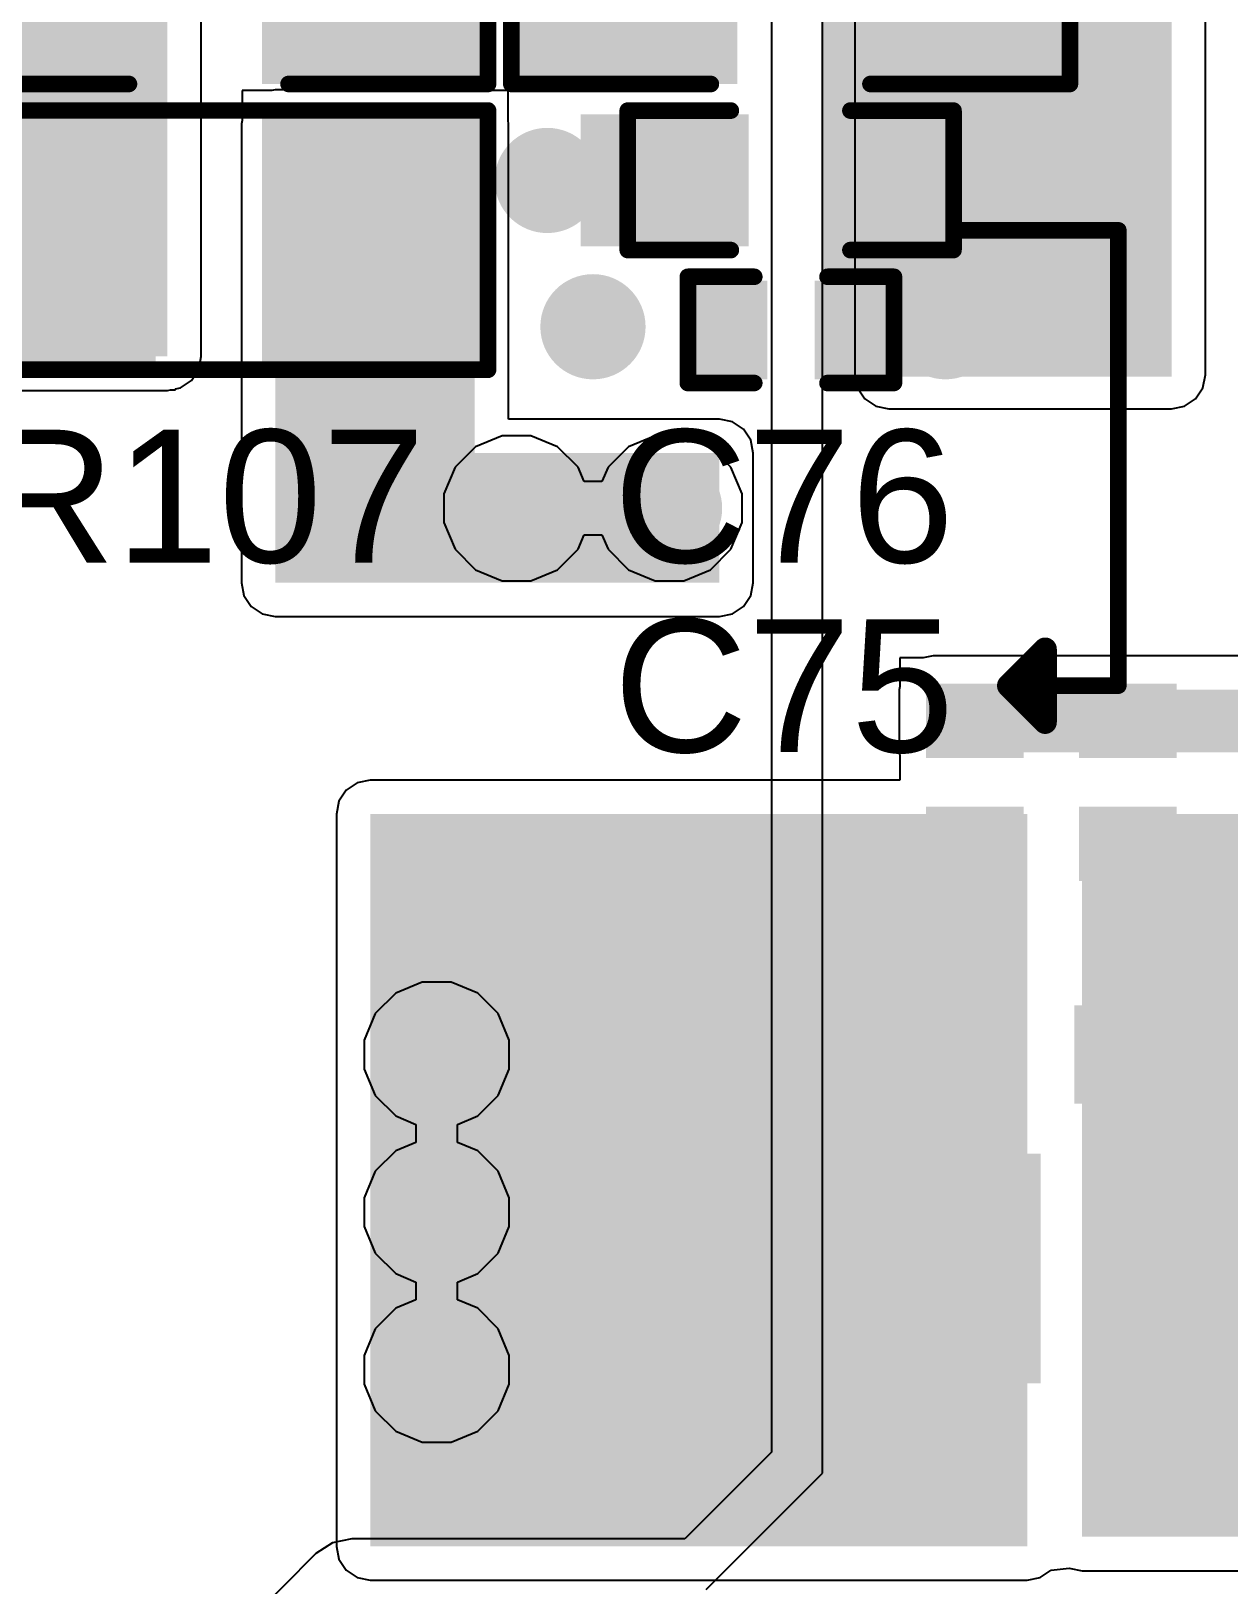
# Model space of a CAD drawing. Header units: millimetres. Extents: x 0 to 172, y 0 to 138.
# Drawn here: x 110.54 to 119.69, y 74.08 to 85.95 of the extents above; entities that cross this region are included whole.
import ezdxf

# ---------------------------------------------------------------- set-up
doc = ezdxf.new("R2010")
doc.units = ezdxf.units.MM
for name, color, linetype in [('BottomLayer', 5, 'Continuous'), ('BottomPaste', 16, 'Continuous'), ('BottomSolder', 6, 'Continuous'), ('TopLayer', 1, 'Continuous'), ('TopOverlay', 2, 'Continuous'), ('TopPaste', 8, 'Continuous'), ('TopSolder', 216, 'Continuous'), ('ViaHoleLayer', 16, 'Continuous')]:
    doc.layers.add(name, color=color, linetype=linetype)
doc.styles.add('Arial', font='', dxfattribs={"height": 0.2})
doc.styles.get('Arial').set_extended_font_data('Arial')

# ---------------------------------------------------------------- blocks, each defined once
blk = doc.blocks.new('SOIC_8_B_15')
at = {"layer": 'BottomLayer'}
for points in [[(-3.475, 1.605), (-3.475, 2.205), (-1.925, 2.205), (-1.925, 1.605)], [(1.925, 1.605), (1.925, 2.205), (3.475, 2.205), (3.475, 1.605)], [(-3.475, 0.335), (-3.475, 0.935), (-1.925, 0.935), (-1.925, 0.335)], [(1.925, 0.335), (1.925, 0.935), (3.475, 0.935), (3.475, 0.335)], [(-3.475, -0.935), (-3.475, -0.335), (-1.925, -0.335), (-1.925, -0.935)], [(1.925, -0.935), (1.925, -0.335), (3.475, -0.335), (3.475, -0.935)], [(-3.475, -2.205), (-3.475, -1.605), (-1.925, -1.605), (-1.925, -2.205)], [(1.925, -2.205), (1.925, -1.605), (3.475, -1.605), (3.475, -2.205)]]:
    blk.add_hatch(color=5, dxfattribs=at).paths.add_polyline_path(points)
at = {"layer": 'BottomPaste'}
for points in [[(-3.475, 1.605), (-3.475, 2.205), (-1.925, 2.205), (-1.925, 1.605)], [(1.925, 1.605), (1.925, 2.205), (3.475, 2.205), (3.475, 1.605)], [(-3.475, 0.335), (-3.475, 0.935), (-1.925, 0.935), (-1.925, 0.335)], [(1.925, 0.335), (1.925, 0.935), (3.475, 0.935), (3.475, 0.335)], [(-3.475, -0.935), (-3.475, -0.335), (-1.925, -0.335), (-1.925, -0.935)], [(1.925, -0.935), (1.925, -0.335), (3.475, -0.335), (3.475, -0.935)], [(-3.475, -2.205), (-3.475, -1.605), (-1.925, -1.605), (-1.925, -2.205)], [(1.925, -2.205), (1.925, -1.605), (3.475, -1.605), (3.475, -2.205)]]:
    blk.add_hatch(color=16, dxfattribs=at).paths.add_polyline_path(points)
at = {"layer": 'BottomSolder'}
for points in [[(-3.577, 1.503), (-3.577, 2.307), (-1.823, 2.307), (-1.823, 1.503)], [(1.823, 1.503), (1.823, 2.307), (3.577, 2.307), (3.577, 1.503)], [(-3.577, 0.233), (-3.577, 1.037), (-1.823, 1.037), (-1.823, 0.233)], [(1.823, 0.233), (1.823, 1.037), (3.577, 1.037), (3.577, 0.233)], [(-3.577, -1.037), (-3.577, -0.233), (-1.823, -0.233), (-1.823, -1.037)], [(1.823, -1.037), (1.823, -0.233), (3.577, -0.233), (3.577, -1.037)], [(-3.577, -2.307), (-3.577, -1.503), (-1.823, -1.503), (-1.823, -2.307)], [(1.823, -2.307), (1.823, -1.503), (3.577, -1.503), (3.577, -2.307)]]:
    blk.add_hatch(color=6, dxfattribs=at).paths.add_polyline_path(points)
blk = doc.blocks.new('R___1206_122')
at = {"layer": 'TopLayer'}
for points in [[(-2.032, 0.889), (-0.508, 0.889), (-0.508, -0.889), (-2.032, -0.889)], [(0.508, 0.889), (2.032, 0.889), (2.032, -0.889), (0.508, -0.889)]]:
    blk.add_hatch(color=1, dxfattribs=at).paths.add_polyline_path(points)
at = {"layer": 'TopPaste'}
for points in [[(-2.032, 0.889), (-0.508, 0.889), (-0.508, -0.889), (-2.032, -0.889)], [(0.508, 0.889), (2.032, 0.889), (2.032, -0.889), (0.508, -0.889)]]:
    blk.add_hatch(color=8, dxfattribs=at).paths.add_polyline_path(points)
at = {"layer": 'TopSolder'}
for points in [[(-2.1336, 0.9906), (-0.4064, 0.9906), (-0.4064, -0.9906), (-2.1336, -0.9906)], [(0.4064, 0.9906), (2.1336, 0.9906), (2.1336, -0.9906), (0.4064, -0.9906)]]:
    blk.add_hatch(color=216, dxfattribs=at).paths.add_polyline_path(points)
at = {"layer": 'TopOverlay', "const_width": 0.127}
for points in [[(-2.1336, 0.9906), (-2.1336, -0.9906)], [(2.1336, 0.9906), (-2.1336, 0.9906)], [(2.1336, 0.9906), (2.1336, -0.9906)], [(2.1336, -0.9906), (-2.1336, -0.9906)]]:
    blk.add_lwpolyline(points, dxfattribs=at)
at = {"layer": 'TopOverlay', "const_width": 0.0635}
for points in [[(-2.16535, 0.9906, 1), (-2.10185, 0.9906, 1)], [(-2.16535, 0.9906, 1), (-2.10185, 0.9906, 1)], [(2.10185, 0.9906, 1), (2.16535, 0.9906, 1)], [(2.10185, 0.9906, 1), (2.16535, 0.9906, 1)], [(-2.16535, -0.9906, 1), (-2.10185, -0.9906, 1)], [(-2.16535, -0.9906, 1), (-2.10185, -0.9906, 1)], [(2.10185, -0.9906, 1), (2.16535, -0.9906, 1)], [(2.10185, -0.9906, 1), (2.16535, -0.9906, 1)]]:
    blk.add_lwpolyline(points, format="xyb", close=True, dxfattribs=at)
blk = doc.blocks.new('R___0402_B_166')
at = {"layer": 'BottomLayer'}
for points in [[(-0.241, 0.318), (-0.241, -0.318), (-0.699, -0.318), (-0.699, 0.318)], [(0.699, 0.318), (0.699, -0.318), (0.241, -0.318), (0.241, 0.318)]]:
    blk.add_hatch(color=5, dxfattribs=at).paths.add_polyline_path(points)
at = {"layer": 'BottomPaste'}
for points in [[(-0.241, 0.318), (-0.241, -0.318), (-0.699, -0.318), (-0.699, 0.318)], [(0.699, 0.318), (0.699, -0.318), (0.241, -0.318), (0.241, 0.318)]]:
    blk.add_hatch(color=16, dxfattribs=at).paths.add_polyline_path(points)
at = {"layer": 'BottomSolder'}
for points in [[(-0.186, 0.373), (-0.186, -0.373), (-0.754, -0.373), (-0.754, 0.373)], [(0.754, 0.373), (0.754, -0.373), (0.186, -0.373), (0.186, 0.373)]]:
    blk.add_hatch(color=6, dxfattribs=at).paths.add_polyline_path(points)
blk = doc.blocks.new('R___0402_B_168')
at = {"layer": 'BottomLayer'}
for points in [[(-0.241, 0.318), (-0.241, -0.318), (-0.699, -0.318), (-0.699, 0.318)], [(0.699, 0.318), (0.699, -0.318), (0.241, -0.318), (0.241, 0.318)]]:
    blk.add_hatch(color=5, dxfattribs=at).paths.add_polyline_path(points)
at = {"layer": 'BottomPaste'}
for points in [[(-0.241, 0.318), (-0.241, -0.318), (-0.699, -0.318), (-0.699, 0.318)], [(0.699, 0.318), (0.699, -0.318), (0.241, -0.318), (0.241, 0.318)]]:
    blk.add_hatch(color=16, dxfattribs=at).paths.add_polyline_path(points)
at = {"layer": 'BottomSolder'}
for points in [[(-0.186, 0.373), (-0.186, -0.373), (-0.754, -0.373), (-0.754, 0.373)], [(0.754, 0.373), (0.754, -0.373), (0.186, -0.373), (0.186, 0.373)]]:
    blk.add_hatch(color=6, dxfattribs=at).paths.add_polyline_path(points)
blk = doc.blocks.new('SOD_323_B_277')
at = {"layer": 'BottomLayer'}
for points in [[(-0.75, -0.45), (-1.55, -0.45), (-1.55, 0.45), (-0.75, 0.45)], [(1.55, -0.45), (0.75, -0.45), (0.75, 0.45), (1.55, 0.45)]]:
    blk.add_hatch(color=5, dxfattribs=at).paths.add_polyline_path(points)
at = {"layer": 'BottomPaste'}
for points in [[(-0.75, -0.45), (-1.55, -0.45), (-1.55, 0.45), (-0.75, 0.45)], [(1.55, -0.45), (0.75, -0.45), (0.75, 0.45), (1.55, 0.45)]]:
    blk.add_hatch(color=16, dxfattribs=at).paths.add_polyline_path(points)
at = {"layer": 'BottomSolder'}
for points in [[(-0.695, -0.505), (-1.605, -0.505), (-1.605, 0.505), (-0.695, 0.505)], [(1.605, -0.505), (0.695, -0.505), (0.695, 0.505), (1.605, 0.505)]]:
    blk.add_hatch(color=6, dxfattribs=at).paths.add_polyline_path(points)
blk = doc.blocks.new('C___0402_355')
at = {"layer": 'TopLayer'}
for points in [[(-0.699, -0.318), (-0.699, 0.318), (-0.241, 0.318), (-0.241, -0.318)], [(0.241, -0.318), (0.241, 0.318), (0.699, 0.318), (0.699, -0.318)]]:
    blk.add_hatch(color=1, dxfattribs=at).paths.add_polyline_path(points)
at = {"layer": 'TopPaste'}
for points in [[(-0.699, -0.318), (-0.699, 0.318), (-0.241, 0.318), (-0.241, -0.318)], [(0.241, -0.318), (0.241, 0.318), (0.699, 0.318), (0.699, -0.318)]]:
    blk.add_hatch(color=8, dxfattribs=at).paths.add_polyline_path(points)
at = {"layer": 'TopSolder'}
for points in [[(-0.758, -0.377), (-0.758, 0.377), (-0.181, 0.377), (-0.181, -0.377)], [(0.181, -0.377), (0.181, 0.377), (0.758, 0.377), (0.758, -0.377)]]:
    blk.add_hatch(color=216, dxfattribs=at).paths.add_polyline_path(points)
at = {"layer": 'TopOverlay', "const_width": 0.127}
for points in [[(-0.787, 0.406), (-0.279, 0.406)], [(-0.787, -0.406), (-0.787, 0.406)], [(0.279, 0.406), (0.787, 0.406)], [(0.787, -0.406), (0.787, 0.406)], [(-0.787, -0.406), (-0.279, -0.406)], [(0.279, -0.406), (0.787, -0.406)]]:
    blk.add_lwpolyline(points, dxfattribs=at)
at = {"layer": 'TopOverlay', "const_width": 0.0635}
for points in [[(-0.819, 0.406, 1), (-0.756, 0.406, 1)], [(-0.819, 0.406, 1), (-0.756, 0.406, 1)], [(-0.311, 0.406, 1), (-0.248, 0.406, 1)], [(0.248, 0.406, 1), (0.311, 0.406, 1)], [(0.756, 0.406, 1), (0.819, 0.406, 1)], [(0.756, 0.406, 1), (0.819, 0.406, 1)], [(-0.819, -0.406, 1), (-0.756, -0.406, 1)], [(-0.819, -0.406, 1), (-0.756, -0.406, 1)], [(-0.311, -0.406, 1), (-0.248, -0.406, 1)], [(0.248, -0.406, 1), (0.311, -0.406, 1)], [(0.756, -0.406, 1), (0.819, -0.406, 1)], [(0.756, -0.406, 1), (0.819, -0.406, 1)]]:
    blk.add_lwpolyline(points, format="xyb", close=True, dxfattribs=at)
blk = doc.blocks.new('C___0603_356')
at = {"layer": 'TopLayer'}
for points in [[(-0.381, 0.445), (-0.381, -0.445), (-1.143, -0.445), (-1.143, 0.445)], [(1.143, 0.445), (1.143, -0.445), (0.381, -0.445), (0.381, 0.445)]]:
    blk.add_hatch(color=1, dxfattribs=at).paths.add_polyline_path(points)
at = {"layer": 'TopPaste'}
for points in [[(-0.381, 0.445), (-0.381, -0.445), (-1.143, -0.445), (-1.143, 0.445)], [(1.143, 0.445), (1.143, -0.445), (0.381, -0.445), (0.381, 0.445)]]:
    blk.add_hatch(color=8, dxfattribs=at).paths.add_polyline_path(points)
at = {"layer": 'TopSolder'}
for points in [[(-0.321, 0.504), (-0.321, -0.504), (-1.203, -0.504), (-1.203, 0.504)], [(1.203, 0.504), (1.203, -0.504), (0.321, -0.504), (0.321, 0.504)]]:
    blk.add_hatch(color=216, dxfattribs=at).paths.add_polyline_path(points)
at = {"layer": 'TopOverlay', "const_width": 0.127}
for points in [[(-1.245, 0.533), (-0.457, 0.533)], [(-1.245, -0.533), (-1.245, 0.533)], [(0.457, 0.533), (1.245, 0.533)], [(1.245, -0.533), (1.245, 0.533)], [(-1.245, -0.533), (-0.457, -0.533)], [(0.457, -0.533), (1.245, -0.533)]]:
    blk.add_lwpolyline(points, dxfattribs=at)
at = {"layer": 'TopOverlay', "const_width": 0.0635}
for points in [[(-1.276, 0.533, 1), (-1.213, 0.533, 1)], [(-1.276, 0.533, 1), (-1.213, 0.533, 1)], [(-0.489, 0.533, 1), (-0.425, 0.533, 1)], [(0.425, 0.533, 1), (0.489, 0.533, 1)], [(1.213, 0.533, 1), (1.276, 0.533, 1)], [(1.213, 0.533, 1), (1.276, 0.533, 1)], [(-1.276, -0.533, 1), (-1.213, -0.533, 1)], [(-1.276, -0.533, 1), (-1.213, -0.533, 1)], [(-0.489, -0.533, 1), (-0.425, -0.533, 1)], [(0.425, -0.533, 1), (0.489, -0.533, 1)], [(1.213, -0.533, 1), (1.276, -0.533, 1)], [(1.213, -0.533, 1), (1.276, -0.533, 1)]]:
    blk.add_lwpolyline(points, format="xyb", close=True, dxfattribs=at)
blk = doc.blocks.new('C___1206_357')
at = {"layer": 'TopLayer'}
for points in [[(-2.032, 0.889), (-0.508, 0.889), (-0.508, -0.889), (-2.032, -0.889)], [(0.508, 0.889), (2.032, 0.889), (2.032, -0.889), (0.508, -0.889)]]:
    blk.add_hatch(color=1, dxfattribs=at).paths.add_polyline_path(points)
at = {"layer": 'TopPaste'}
for points in [[(-2.032, 0.889), (-0.508, 0.889), (-0.508, -0.889), (-2.032, -0.889)], [(0.508, 0.889), (2.032, 0.889), (2.032, -0.889), (0.508, -0.889)]]:
    blk.add_hatch(color=8, dxfattribs=at).paths.add_polyline_path(points)
at = {"layer": 'TopSolder'}
for points in [[(-2.1336, 0.9906), (-0.4064, 0.9906), (-0.4064, -0.9906), (-2.1336, -0.9906)], [(0.4064, 0.9906), (2.1336, 0.9906), (2.1336, -0.9906), (0.4064, -0.9906)]]:
    blk.add_hatch(color=216, dxfattribs=at).paths.add_polyline_path(points)
at = {"layer": 'TopOverlay', "const_width": 0.127}
for points in [[(-2.1336, 0.9906), (-0.6096, 0.9906)], [(-2.1336, -0.9906), (-2.1336, 0.9906)], [(0.6096, 0.9906), (2.1336, 0.9906)], [(2.1336, -0.9906), (2.1336, 0.9906)], [(-2.1336, -0.9906), (-0.6096, -0.9906)], [(0.6096, -0.9906), (2.1336, -0.9906)]]:
    blk.add_lwpolyline(points, dxfattribs=at)
at = {"layer": 'TopOverlay', "const_width": 0.0635}
for points in [[(-2.16535, 0.9906, 1), (-2.10185, 0.9906, 1)], [(-2.16535, 0.9906, 1), (-2.10185, 0.9906, 1)], [(-0.64135, 0.9906, 1), (-0.57785, 0.9906, 1)], [(0.57785, 0.9906, 1), (0.64135, 0.9906, 1)], [(2.10185, 0.9906, 1), (2.16535, 0.9906, 1)], [(2.10185, 0.9906, 1), (2.16535, 0.9906, 1)], [(-2.16535, -0.9906, 1), (-2.10185, -0.9906, 1)], [(-2.16535, -0.9906, 1), (-2.10185, -0.9906, 1)], [(-0.64135, -0.9906, 1), (-0.57785, -0.9906, 1)], [(0.57785, -0.9906, 1), (0.64135, -0.9906, 1)], [(2.10185, -0.9906, 1), (2.16535, -0.9906, 1)], [(2.10185, -0.9906, 1), (2.16535, -0.9906, 1)]]:
    blk.add_lwpolyline(points, format="xyb", close=True, dxfattribs=at)
blk = doc.blocks.new('C___1206_359')
at = {"layer": 'TopLayer'}
for points in [[(-2.032, 0.889), (-0.508, 0.889), (-0.508, -0.889), (-2.032, -0.889)], [(0.508, 0.889), (2.032, 0.889), (2.032, -0.889), (0.508, -0.889)]]:
    blk.add_hatch(color=1, dxfattribs=at).paths.add_polyline_path(points)
at = {"layer": 'TopPaste'}
for points in [[(-2.032, 0.889), (-0.508, 0.889), (-0.508, -0.889), (-2.032, -0.889)], [(0.508, 0.889), (2.032, 0.889), (2.032, -0.889), (0.508, -0.889)]]:
    blk.add_hatch(color=8, dxfattribs=at).paths.add_polyline_path(points)
at = {"layer": 'TopSolder'}
for points in [[(-2.1336, 0.9906), (-0.4064, 0.9906), (-0.4064, -0.9906), (-2.1336, -0.9906)], [(0.4064, 0.9906), (2.1336, 0.9906), (2.1336, -0.9906), (0.4064, -0.9906)]]:
    blk.add_hatch(color=216, dxfattribs=at).paths.add_polyline_path(points)
at = {"layer": 'TopOverlay', "const_width": 0.127}
for points in [[(-0.6096, 0.9906), (-2.1336, 0.9906)], [(-2.1336, 0.9906), (-2.1336, -0.9906)], [(2.1336, 0.9906), (0.6096, 0.9906)], [(2.1336, 0.9906), (2.1336, -0.9906)], [(-0.6096, -0.9906), (-2.1336, -0.9906)], [(2.1336, -0.9906), (0.6096, -0.9906)]]:
    blk.add_lwpolyline(points, dxfattribs=at)
at = {"layer": 'TopOverlay', "const_width": 0.0635}
for points in [[(-2.16535, 0.9906, 1), (-2.10185, 0.9906, 1)], [(-2.16535, 0.9906, 1), (-2.10185, 0.9906, 1)], [(-0.64135, 0.9906, 1), (-0.57785, 0.9906, 1)], [(0.57785, 0.9906, 1), (0.64135, 0.9906, 1)], [(2.10185, 0.9906, 1), (2.16535, 0.9906, 1)], [(2.10185, 0.9906, 1), (2.16535, 0.9906, 1)], [(-2.16535, -0.9906, 1), (-2.10185, -0.9906, 1)], [(-2.16535, -0.9906, 1), (-2.10185, -0.9906, 1)], [(-0.64135, -0.9906, 1), (-0.57785, -0.9906, 1)], [(0.57785, -0.9906, 1), (0.64135, -0.9906, 1)], [(2.10185, -0.9906, 1), (2.16535, -0.9906, 1)], [(2.10185, -0.9906, 1), (2.16535, -0.9906, 1)]]:
    blk.add_lwpolyline(points, format="xyb", close=True, dxfattribs=at)
blk = doc.blocks.new('C___0402_B_399')
at = {"layer": 'BottomLayer'}
for points in [[(-0.241, 0.318), (-0.241, -0.318), (-0.699, -0.318), (-0.699, 0.318)], [(0.699, 0.318), (0.699, -0.318), (0.241, -0.318), (0.241, 0.318)]]:
    blk.add_hatch(color=5, dxfattribs=at).paths.add_polyline_path(points)
at = {"layer": 'BottomPaste'}
for points in [[(-0.241, 0.318), (-0.241, -0.318), (-0.699, -0.318), (-0.699, 0.318)], [(0.699, 0.318), (0.699, -0.318), (0.241, -0.318), (0.241, 0.318)]]:
    blk.add_hatch(color=16, dxfattribs=at).paths.add_polyline_path(points)
at = {"layer": 'BottomSolder'}
for points in [[(-0.181, 0.377), (-0.181, -0.377), (-0.758, -0.377), (-0.758, 0.377)], [(0.758, 0.377), (0.758, -0.377), (0.181, -0.377), (0.181, 0.377)]]:
    blk.add_hatch(color=6, dxfattribs=at).paths.add_polyline_path(points)

msp = doc.modelspace()

# ---------------------------------------------------------------- hatches: boundary and pattern name
at = {"layer": 'BottomLayer'}
for points in [[(117.093, 83.325), (119.253, 83.325), (119.253, 94.717), (117.093, 94.717)], [(121.062, 80.919), (117.432, 80.919), (117.432, 80.441), (121.062, 80.441)], [(113.132, 74.372), (118.151, 74.372), (118.151, 79.968), (113.132, 79.968)], [(120.345, 79.968), (118.57, 79.968), (118.57, 74.445), (120.345, 74.445)]]:
    msp.add_hatch(color=5, dxfattribs=at).paths.add_polyline_path(points)
h = msp.add_hatch(color=5, dxfattribs=at)
edge = h.paths.add_edge_path()
edge.add_arc((114.484, 84.811), 0.3, 0, 360)
h = msp.add_hatch(color=5, dxfattribs=at)
edge = h.paths.add_edge_path()
edge.add_arc((118.593, 84.811), 0.3, 0, 360)
h = msp.add_hatch(color=5, dxfattribs=at)
edge = h.paths.add_edge_path()
edge.add_arc((114.833, 83.693), 0.3, 0, 360)
h = msp.add_hatch(color=5, dxfattribs=at)
edge = h.paths.add_edge_path()
edge.add_arc((117.526, 83.693), 0.3, 0, 360)
h = msp.add_hatch(color=5, dxfattribs=at)
edge = h.paths.add_edge_path()
edge.add_arc((114.249, 82.306), 0.3, 0, 360)
h = msp.add_hatch(color=5, dxfattribs=at)
edge = h.paths.add_edge_path()
edge.add_arc((115.418, 82.306), 0.3, 0, 360)
h = msp.add_hatch(color=5, dxfattribs=at)
edge = h.paths.add_edge_path()
edge.add_arc((113.64, 78.13), 0.3, 0, 360)
h = msp.add_hatch(color=5, dxfattribs=at)
edge = h.paths.add_edge_path()
edge.add_arc((113.64, 76.926), 0.3, 0, 360)
h = msp.add_hatch(color=5, dxfattribs=at)
edge = h.paths.add_edge_path()
edge.add_arc((113.64, 75.721), 0.3, 0, 360)
at = {"layer": 'BottomSolder'}
h = msp.add_hatch(color=6, dxfattribs=at)
edge = h.paths.add_edge_path()
edge.add_arc((114.484, 84.811), 0.402, 0, 360)
h = msp.add_hatch(color=6, dxfattribs=at)
edge = h.paths.add_edge_path()
edge.add_arc((118.593, 84.811), 0.402, 0, 360)
h = msp.add_hatch(color=6, dxfattribs=at)
edge = h.paths.add_edge_path()
edge.add_arc((114.833, 83.693), 0.402, 0, 360)
h = msp.add_hatch(color=6, dxfattribs=at)
edge = h.paths.add_edge_path()
edge.add_arc((117.526, 83.693), 0.402, 0, 360)
h = msp.add_hatch(color=6, dxfattribs=at)
edge = h.paths.add_edge_path()
edge.add_arc((114.249, 82.306), 0.402, 0, 360)
h = msp.add_hatch(color=6, dxfattribs=at)
edge = h.paths.add_edge_path()
edge.add_arc((115.418, 82.306), 0.402, 0, 360)
h = msp.add_hatch(color=6, dxfattribs=at)
edge = h.paths.add_edge_path()
edge.add_arc((113.64, 78.13), 0.402, 0, 360)
h = msp.add_hatch(color=6, dxfattribs=at)
edge = h.paths.add_edge_path()
edge.add_arc((113.64, 76.926), 0.402, 0, 360)
h = msp.add_hatch(color=6, dxfattribs=at)
edge = h.paths.add_edge_path()
edge.add_arc((113.64, 75.721), 0.402, 0, 360)
at = {"layer": 'TopLayer'}
for points in [[(108.179, 83.466), (111.582, 83.466), (111.582, 89.281), (108.179, 89.281)], [(116.586, 83.312), (119.253, 83.312), (119.253, 89.281), (116.586, 89.281)], [(112.406, 81.737), (113.93, 81.737), (113.93, 85.244), (112.406, 85.244)], [(112.406, 81.737), (115.799, 81.737), (115.799, 82.728), (112.406, 82.728)]]:
    msp.add_hatch(color=1, dxfattribs=at).paths.add_polyline_path(points)
h = msp.add_hatch(color=1, dxfattribs=at)
edge = h.paths.add_edge_path()
edge.add_arc((114.484, 84.811), 0.3, 0, 360)
h = msp.add_hatch(color=1, dxfattribs=at)
edge = h.paths.add_edge_path()
edge.add_arc((118.593, 84.811), 0.3, 0, 360)
h = msp.add_hatch(color=1, dxfattribs=at)
edge = h.paths.add_edge_path()
edge.add_arc((114.833, 83.693), 0.3, 0, 360)
h = msp.add_hatch(color=1, dxfattribs=at)
edge = h.paths.add_edge_path()
edge.add_arc((117.526, 83.693), 0.3, 0, 360)
h = msp.add_hatch(color=1, dxfattribs=at)
edge = h.paths.add_edge_path()
edge.add_arc((114.249, 82.306), 0.3, 0, 360)
h = msp.add_hatch(color=1, dxfattribs=at)
edge = h.paths.add_edge_path()
edge.add_arc((115.418, 82.306), 0.3, 0, 360)
h = msp.add_hatch(color=1, dxfattribs=at)
edge = h.paths.add_edge_path()
edge.add_arc((113.64, 78.13), 0.3, 0, 360)
h = msp.add_hatch(color=1, dxfattribs=at)
edge = h.paths.add_edge_path()
edge.add_arc((113.64, 76.926), 0.3, 0, 360)
h = msp.add_hatch(color=1, dxfattribs=at)
edge = h.paths.add_edge_path()
edge.add_arc((113.64, 75.721), 0.3, 0, 360)
at = {"layer": 'TopSolder'}
h = msp.add_hatch(color=216, dxfattribs=at)
edge = h.paths.add_edge_path()
edge.add_arc((114.484, 84.811), 0.402, 0, 360)
h = msp.add_hatch(color=216, dxfattribs=at)
edge = h.paths.add_edge_path()
edge.add_arc((118.593, 84.811), 0.402, 0, 360)
h = msp.add_hatch(color=216, dxfattribs=at)
edge = h.paths.add_edge_path()
edge.add_arc((114.833, 83.693), 0.402, 0, 360)
h = msp.add_hatch(color=216, dxfattribs=at)
edge = h.paths.add_edge_path()
edge.add_arc((117.526, 83.693), 0.402, 0, 360)
h = msp.add_hatch(color=216, dxfattribs=at)
edge = h.paths.add_edge_path()
edge.add_arc((114.249, 82.306), 0.402, 0, 360)
h = msp.add_hatch(color=216, dxfattribs=at)
edge = h.paths.add_edge_path()
edge.add_arc((115.418, 82.306), 0.402, 0, 360)
h = msp.add_hatch(color=216, dxfattribs=at)
edge = h.paths.add_edge_path()
edge.add_arc((113.64, 78.13), 0.402, 0, 360)
h = msp.add_hatch(color=216, dxfattribs=at)
edge = h.paths.add_edge_path()
edge.add_arc((113.64, 76.926), 0.402, 0, 360)
h = msp.add_hatch(color=216, dxfattribs=at)
edge = h.paths.add_edge_path()
edge.add_arc((113.64, 75.721), 0.402, 0, 360)
at = {"layer": 'ViaHoleLayer'}
h = msp.add_hatch(color=16, dxfattribs=at)
edge = h.paths.add_edge_path()
edge.add_arc((114.484, 84.811), 0.15, 0, 360)
h = msp.add_hatch(color=16, dxfattribs=at)
edge = h.paths.add_edge_path()
edge.add_arc((118.593, 84.811), 0.15, 0, 360)
h = msp.add_hatch(color=16, dxfattribs=at)
edge = h.paths.add_edge_path()
edge.add_arc((114.833, 83.693), 0.15, 0, 360)
h = msp.add_hatch(color=16, dxfattribs=at)
edge = h.paths.add_edge_path()
edge.add_arc((117.526, 83.693), 0.15, 0, 360)
h = msp.add_hatch(color=16, dxfattribs=at)
edge = h.paths.add_edge_path()
edge.add_arc((114.249, 82.306), 0.15, 0, 360)
h = msp.add_hatch(color=16, dxfattribs=at)
edge = h.paths.add_edge_path()
edge.add_arc((115.418, 82.306), 0.15, 0, 360)
h = msp.add_hatch(color=16, dxfattribs=at)
edge = h.paths.add_edge_path()
edge.add_arc((113.64, 78.13), 0.15, 0, 360)
h = msp.add_hatch(color=16, dxfattribs=at)
edge = h.paths.add_edge_path()
edge.add_arc((113.64, 76.926), 0.15, 0, 360)
h = msp.add_hatch(color=16, dxfattribs=at)
edge = h.paths.add_edge_path()
edge.add_arc((113.64, 75.721), 0.15, 0, 360)

# ---------------------------------------------------------------- linework, layer by layer
at = {"layer": 'BottomLayer'}
for p, q in [((119.512, 83.325), (119.512, 94.717)), ((116.834, 87.574), (116.834, 83.325)), ((116.834, 83.325), (116.854, 83.226)), ((119.492, 83.226), (119.512, 83.325)), ((116.854, 83.226), (116.91, 83.142)), ((116.91, 83.142), (116.994, 83.086)), ((119.352, 83.086), (119.436, 83.142)), ((119.436, 83.142), (119.492, 83.226)), ((116.994, 83.086), (117.093, 83.066)), ((117.093, 83.066), (119.253, 83.066)), ((119.253, 83.066), (119.352, 83.086)), ((113.935, 82.776), (113.78, 82.62)), ((114.139, 82.86), (113.935, 82.776)), ((114.359, 82.86), (114.139, 82.86)), ((114.563, 82.776), (114.359, 82.86)), ((114.719, 82.62), (114.563, 82.776)), ((115.104, 82.776), (114.948, 82.62)), ((115.307, 82.86), (115.104, 82.776)), ((115.528, 82.86), (115.307, 82.86)), ((115.731, 82.776), (115.528, 82.86)), ((115.887, 82.62), (115.731, 82.776)), ((113.78, 82.62), (113.695, 82.416)), ((114.765, 82.509), (114.719, 82.62)), ((114.948, 82.62), (114.902, 82.509)), ((115.972, 82.416), (115.887, 82.62)), ((114.902, 82.509), (114.765, 82.509)), ((113.695, 82.416), (113.695, 82.196)), ((115.972, 82.196), (115.972, 82.416)), ((113.695, 82.196), (113.78, 81.992)), ((115.887, 81.992), (115.972, 82.196)), ((114.719, 81.992), (114.765, 82.103)), ((114.765, 82.103), (114.902, 82.103)), ((114.902, 82.103), (114.948, 81.992)), ((113.78, 81.992), (113.935, 81.836)), ((114.563, 81.836), (114.719, 81.992)), ((114.948, 81.992), (115.104, 81.836)), ((115.731, 81.836), (115.887, 81.992)), ((113.935, 81.836), (114.139, 81.752)), ((114.359, 81.752), (114.563, 81.836)), ((115.104, 81.836), (115.307, 81.752)), ((115.528, 81.752), (115.731, 81.836)), ((114.139, 81.752), (114.359, 81.752)), ((115.307, 81.752), (115.528, 81.752)), ((117.355, 81.162), (117.178, 81.162)), ((117.178, 81.162), (117.178, 80.944)), ((117.432, 81.178), (117.355, 81.162)), ((121.062, 81.178), (117.432, 81.178)), ((117.178, 80.944), (117.173, 80.919)), ((117.173, 80.919), (117.173, 80.441)), ((117.173, 80.441), (117.178, 80.416)), ((117.178, 80.416), (117.178, 80.227)), ((113.032, 80.208), (112.948, 80.152)), ((113.132, 80.227), (113.032, 80.208)), ((117.178, 80.227), (113.132, 80.227)), ((112.892, 80.068), (112.873, 79.968)), ((112.948, 80.152), (112.892, 80.068)), ((112.873, 79.968), (112.873, 74.372)), ((112.873, 74.372), (112.892, 74.273)), ((112.892, 74.273), (112.948, 74.189)), ((112.948, 74.189), (113.032, 74.133)), ((113.032, 74.133), (113.132, 74.113)), ((113.132, 74.113), (118.151, 74.113)), ((118.151, 74.113), (118.25, 74.133)), ((118.25, 74.133), (118.334, 74.189)), ((118.334, 74.189), (118.471, 74.206)), ((118.471, 74.206), (118.57, 74.186)), ((118.57, 74.186), (120.345, 74.186))]:
    msp.add_line(p, q, dxfattribs=at)
at = {"layer": 'TopLayer'}
for p, q in [((116.586, 74.93), (116.586, 87.898)), ((111.841, 83.466), (111.841, 87.639)), ((116.198, 87.639), (116.198, 75.091)), ((112.381, 85.498), (112.152, 85.498)), ((112.152, 85.498), (112.152, 85.269)), ((112.406, 85.503), (112.381, 85.498)), ((113.93, 85.503), (112.406, 85.503)), ((113.955, 85.498), (113.93, 85.503)), ((114.184, 85.498), (113.955, 85.498)), ((114.184, 85.269), (114.184, 85.498)), ((112.152, 85.269), (112.147, 85.244)), ((114.189, 85.244), (114.184, 85.269)), ((112.147, 85.244), (112.147, 82.728)), ((114.189, 82.987), (114.189, 85.244)), ((111.821, 83.366), (111.841, 83.466)), ((111.681, 83.226), (111.765, 83.282)), ((111.765, 83.282), (111.821, 83.366)), ((108.179, 83.207), (111.582, 83.207)), ((111.582, 83.207), (111.607, 83.212)), ((111.607, 83.212), (111.644, 83.212)), ((111.644, 83.219), (111.681, 83.226)), ((111.644, 83.212), (111.644, 83.219)), ((115.799, 82.987), (114.189, 82.987)), ((115.898, 82.967), (115.799, 82.987)), ((115.982, 82.911), (115.898, 82.967)), ((116.038, 82.827), (115.982, 82.911)), ((116.058, 82.728), (116.038, 82.827)), ((112.147, 82.728), (112.147, 81.737)), ((116.058, 81.737), (116.058, 82.728)), ((112.147, 81.737), (112.167, 81.638)), ((116.038, 81.638), (116.058, 81.737)), ((112.167, 81.638), (112.223, 81.554)), ((115.982, 81.554), (116.038, 81.638)), ((112.223, 81.554), (112.307, 81.498)), ((112.307, 81.498), (112.406, 81.478)), ((112.406, 81.478), (115.799, 81.478)), ((115.799, 81.478), (115.898, 81.498)), ((115.898, 81.498), (115.982, 81.554)), ((113.529, 78.684), (113.326, 78.6)), ((113.75, 78.684), (113.529, 78.684)), ((113.953, 78.6), (113.75, 78.684)), ((113.326, 78.6), (113.17, 78.444)), ((114.109, 78.444), (113.953, 78.6)), ((113.17, 78.444), (113.086, 78.241)), ((114.194, 78.241), (114.109, 78.444)), ((113.086, 78.241), (113.086, 78.02)), ((114.194, 78.02), (114.194, 78.241)), ((113.086, 78.02), (113.17, 77.817)), ((114.109, 77.817), (114.194, 78.02)), ((113.17, 77.817), (113.326, 77.661)), ((113.953, 77.661), (114.109, 77.817)), ((113.326, 77.661), (113.48, 77.597)), ((113.48, 77.597), (113.48, 77.459)), ((113.799, 77.597), (113.953, 77.661)), ((113.799, 77.459), (113.799, 77.597)), ((113.48, 77.459), (113.326, 77.395)), ((113.953, 77.395), (113.799, 77.459)), ((113.326, 77.395), (113.17, 77.24)), ((114.109, 77.24), (113.953, 77.395)), ((113.17, 77.24), (113.086, 77.036)), ((114.194, 77.036), (114.109, 77.24)), ((113.086, 77.036), (113.086, 76.816)), ((114.194, 76.816), (114.194, 77.036)), ((113.086, 76.816), (113.17, 76.612)), ((114.109, 76.612), (114.194, 76.816)), ((113.17, 76.612), (113.326, 76.456)), ((113.953, 76.456), (114.109, 76.612)), ((113.326, 76.456), (113.48, 76.392)), ((113.48, 76.392), (113.48, 76.255)), ((113.799, 76.392), (113.953, 76.456)), ((113.799, 76.255), (113.799, 76.392)), ((113.48, 76.255), (113.326, 76.191)), ((113.953, 76.191), (113.799, 76.255)), ((113.326, 76.191), (113.17, 76.035)), ((114.109, 76.035), (113.953, 76.191)), ((113.17, 76.035), (113.086, 75.831)), ((114.194, 75.831), (114.109, 76.035)), ((113.086, 75.831), (113.086, 75.611)), ((114.194, 75.611), (114.194, 75.831)), ((113.086, 75.611), (113.17, 75.407)), ((114.109, 75.407), (114.194, 75.611)), ((113.17, 75.407), (113.326, 75.252)), ((113.953, 75.252), (114.109, 75.407)), ((113.326, 75.252), (113.529, 75.167)), ((113.75, 75.167), (113.953, 75.252)), ((113.529, 75.167), (113.75, 75.167)), ((116.198, 75.091), (115.536, 74.429)), ((115.697, 74.041), (116.586, 74.93)), ((112.843, 74.4), (112.717, 74.316)), ((112.992, 74.429), (112.843, 74.4)), ((115.536, 74.429), (112.992, 74.429)), ((112.717, 74.316), (111.714, 73.312))]:
    msp.add_line(p, q, dxfattribs=at)
at = {"layer": 'TopOverlay'}
for points, const_width in [([(117.602, 84.43), (118.847, 84.43)], 0.127), ([(118.847, 80.95), (118.847, 84.43)], 0.127), ([(118.008, 80.95), (118.288, 81.229)], 0.178), ([(118.288, 80.962), (118.288, 81.229)], 0.178), ([(118.008, 80.95), (118.288, 80.67)], 0.178), ([(118.008, 80.95), (118.847, 80.95)], 0.127), ([(118.288, 80.67), (118.288, 80.938)], 0.178)]:
    msp.add_lwpolyline(points, dxfattribs=dict(at, const_width=const_width))
for points, const_width in [([(117.57, 84.43, 1), (117.634, 84.43, 1)], 0.0635), ([(118.815, 84.43, 1), (118.878, 84.43, 1)], 0.0635), ([(118.815, 84.43, 1), (118.878, 84.43, 1)], 0.0635), ([(118.243, 81.229, 1), (118.332, 81.229, 1)], 0.0889), ([(118.243, 81.229, 1), (118.332, 81.229, 1)], 0.0889), ([(117.964, 80.95, 1), (118.053, 80.95, 1)], 0.0889), ([(117.964, 80.95, 1), (118.053, 80.95, 1)], 0.0889), ([(117.977, 80.95, 1), (118.04, 80.95, 1)], 0.0635), ([(118.243, 80.962, 1), (118.332, 80.962, 1)], 0.0889), ([(118.243, 80.938, 1), (118.332, 80.938, 1)], 0.0889), ([(118.815, 80.95, 1), (118.878, 80.95, 1)], 0.0635), ([(118.815, 80.95, 1), (118.878, 80.95, 1)], 0.0635), ([(118.243, 80.67, 1), (118.332, 80.67, 1)], 0.0889), ([(118.243, 80.67, 1), (118.332, 80.67, 1)], 0.0889)]:
    msp.add_lwpolyline(points, format="xyb", close=True, dxfattribs=dict(at, const_width=const_width))

# ---------------------------------------------------------------- block references
for name, p, rotation in [('C___1206_359', (111.898, 86.539), 180), ('R___1206_122', (111.898, 84.355), 180), ('SOD_323_B_277', (116.343, 84.812), 180), ('R___0402_B_168', (117.75, 80.21), 270), ('R___0402_B_166', (118.918, 80.21), 270), ('C___0402_B_399', (118.329, 78.131), 180), ('SOIC_8_B_15', (117.216, 73.796), 270)]:
    msp.add_blockref(name, p, dxfattribs=dict(rotation=rotation))
for name, p in [('C___1206_357', (116.343, 86.539)), ('C___0603_356', (116.343, 84.812)), ('C___0402_355', (116.345, 83.669))]:
    msp.add_blockref(name, p)

# ---------------------------------------------------------------- texts
at = {"layer": 'TopOverlay', "style": 'Arial'}
for s, p in [('R107', (110.16, 81.89)), ('C76', (114.989, 81.89)), ('C75', (114.989, 80.442))]:
    msp.add_text(s, height=1.016, dxfattribs=at).set_placement(p)

doc.saveas('drawing.dxf')
